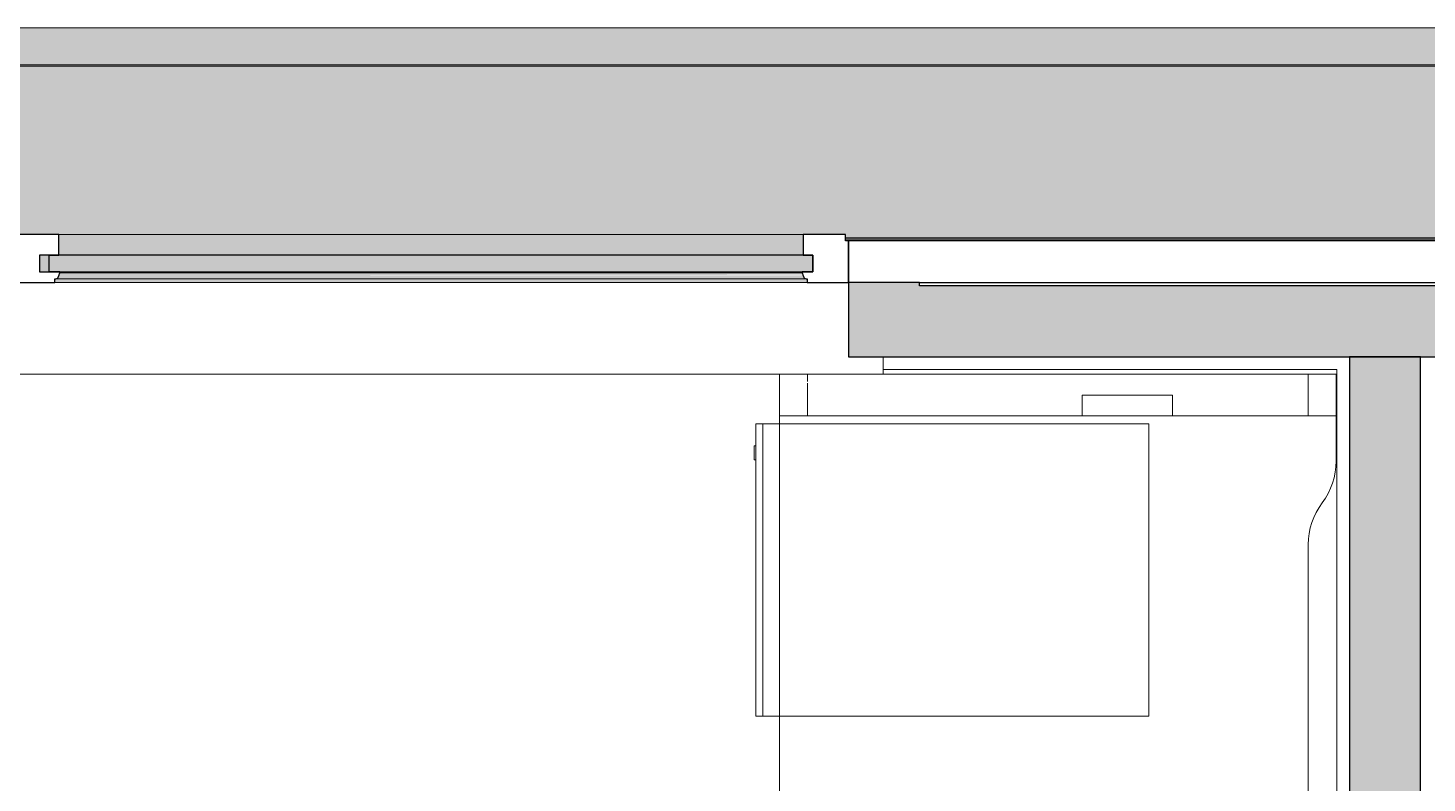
# Model space of a CAD drawing. Header units: millimetres. Extents: x 155927 to 317870, y -36033 to 97293.
# Drawn here: x 225986 to 227996, y 33633 to 34719 of the extents above; entities that cross this region are included whole.
import ezdxf

# ---------------------------------------------------------------- set-up
doc = ezdxf.new("R2010")
doc.units = ezdxf.units.MM
doc.header["$MEASUREMENT"] = 0
for name, color, linetype, lineweight in [('A-GENM', 8, 'CONTINUOUS', 9), ('A-GLAZ', 7, 'CONTINUOUS', 9), ('A-GLAZ-CWMG', 7, 'CONTINUOUS', 9), ('A-WALL-PATT', 7, 'CONTINUOUS', 9), ('I-FURN', 8, 'CONTINUOUS', 9), ('I-WALL', 7, 'CONTINUOUS', 9)]:
    doc.layers.add(name, color=color, linetype=linetype, lineweight=lineweight)

msp = doc.modelspace()

# ---------------------------------------------------------------- hatches: boundary and pattern name
at = {"layer": 'A-GLAZ'}
for points in [[(222332.7, 34417), (223441.2, 34417), (223441.2, 34421.6), (224632.5, 34421.6), (224632.5, 34417), (225969.2, 34417), (225969.2, 34421.6), (227160.5, 34421.6), (227160.5, 34417), (228497.2, 34417), (228497.2, 34421.6), (229688.5, 34421.6), (229688.5, 34417), (229692.8, 34417), (229692.8, 34718.6), (220908.8, 34718.6), (220908.8, 34417), (220913.2, 34417), (220913.2, 34421.6), (222104.5, 34421.6), (222104.5, 34417), (222114.2, 34417)], [(227099.6, 34391.7), (227099.6, 34421.6), (226030, 34421.6), (226030, 34391.7), (226843.6, 34391.7)], [(226002.1, 34367.7), (227113.6, 34367.7), (227113.6, 34391.7), (226002.1, 34391.7)], [(226029.8, 34362.7), (227099.6, 34363.7), (227098.4, 34366.6), (226031.3, 34366.6), (226030, 34363.7)], [(226024, 34352.8), (227105.6, 34352.8), (227105.6, 34357.7), (226024, 34357.7)], [(226025.6, 34357.7), (227102.8, 34358.2), (227100.1, 34361.3), (227099.4, 34362.7), (226029.8, 34362.7), (226028, 34359), (226026.9, 34358.2)]]:
    msp.add_hatch(color=256, dxfattribs=at).paths.add_polyline_path(points, flags=0)
h = msp.add_hatch(color=256, dxfattribs=at)
h.paths.add_polyline_path([(220908.8, 34414.8), (220913.2, 34414.8), (220913.2, 34417), (220908.8, 34417)], flags=0)
h.paths.add_polyline_path([(222104.5, 34414.8), (223441.2, 34414.8), (223441.2, 34417), (222104.5, 34417)], flags=0)
h.paths.add_polyline_path([(224632.5, 34414.8), (225969.2, 34414.8), (225969.2, 34417), (224632.5, 34417)], flags=0)
h.paths.add_polyline_path([(227160.5, 34414.8), (228497.2, 34414.8), (228497.2, 34417), (227160.5, 34417)], flags=0)
h.paths.add_polyline_path([(229688.5, 34414.8), (229692.8, 34414.8), (229692.8, 34417), (229688.5, 34417)], flags=0)
h = msp.add_hatch(color=256, dxfattribs=at)
h.paths.add_polyline_path([(220968, 34357.7), (220970.9, 34358.2), (220969.6, 34358.3)], flags=0)
h.paths.add_polyline_path([(222048.1, 34357.7), (222046.8, 34358.9), (222046.8, 34358.2)], flags=0)
h.paths.add_polyline_path([(224576.1, 34357.7), (224574.8, 34358.9), (224574.8, 34358.2)], flags=0)
h.paths.add_polyline_path([(223496, 34357.7), (223498.9, 34358.2), (223497.6, 34358.3)], flags=0)
h.paths.add_polyline_path([(227104.1, 34357.7), (227102.8, 34358.9), (227102.8, 34358.2)], flags=0)
h.paths.add_polyline_path([(226024, 34357.7), (226026.9, 34358.2), (226025.6, 34358.3)], flags=0)
h.paths.add_polyline_path([(229632.1, 34357.7), (229630.8, 34358.9), (229630.8, 34358.2)], flags=0)
at = {"layer": 'A-WALL-PATT'}
for points in [[(227266.8, 34347.6), (227266.8, 34352.8), (227164.8, 34352.8), (227164.8, 34347.6)], [(228492.8, 34245.6), (228492.8, 34347.6), (227164.8, 34347.6), (227164.8, 34245.6), (228347.2, 34245.6)], [(227884.9, 29907.6), (227986.9, 29907.6), (227986.9, 34245.6), (227884.9, 34245.6), (227884.9, 30208)]]:
    msp.add_hatch(color=256, dxfattribs=at).paths.add_polyline_path(points, flags=0)

# ---------------------------------------------------------------- linework, layer by layer
at = {"layer": 'A-GENM'}
for p, q in [((227214.8, 34220.6), (227214.8, 34245.6)), ((227214.8, 34227.6), (227866.9, 34227.6)), ((227866.9, 34227.6), (227866.9, 29907.6)), ((225914.8, 34220.6), (227214.8, 34220.6))]:
    msp.add_line(p, q, dxfattribs=at)
at = {"layer": 'A-GLAZ'}
for p, q in [((229692.8, 34718.6), (220908.8, 34718.6)), ((227099.6, 34421.6), (226030, 34421.6)), ((228497.2, 34417), (227160.5, 34417)), ((228497.2, 34414.8), (227160.5, 34414.8)), ((227098.4, 34366.6), (226031.3, 34366.6)), ((226025.6, 34357.7), (226024, 34357.7)), ((226024, 34352.8), (227105.6, 34352.8)), ((227104.1, 34357.7), (226025.6, 34357.7)), ((227105.6, 34357.7), (227104.1, 34357.7))]:
    msp.add_line(p, q, dxfattribs=at)
at = {"layer": 'A-GLAZ', "lineweight": 30}
for p, q in [((226030, 34421.6), (225969.2, 34421.6)), ((226030, 34391.7), (226030, 34421.6)), ((227160.5, 34421.6), (227099.6, 34421.6)), ((227099.6, 34421.6), (227099.6, 34391.7)), ((227160.5, 34412.6), (227160.5, 34421.6)), ((227164.8, 34412.6), (227160.5, 34412.6)), ((228492.8, 34412.6), (227164.8, 34412.6)), ((227164.8, 34412.6), (227164.8, 34352.8)), ((227164.8, 34352.8), (227164.8, 34412.6)), ((227113.6, 34391.7), (226002.1, 34391.7)), ((226002.1, 34391.7), (226002.1, 34367.7)), ((226016.1, 34367.7), (226016.1, 34391.7)), ((226016.1, 34391.7), (226030, 34391.7)), ((227099.6, 34391.7), (227113.6, 34391.7)), ((227113.6, 34367.7), (227113.6, 34391.7)), ((227113.6, 34391.7), (227113.6, 34367.7)), ((226002.1, 34367.7), (227113.6, 34367.7)), ((226031.3, 34367.7), (226016.1, 34367.7)), ((226031.3, 34366.6), (226031.3, 34367.7)), ((227113.6, 34367.7), (227098.4, 34367.7)), ((227098.4, 34367.7), (227098.4, 34366.6)), ((225964.8, 34352.8), (226024, 34352.8)), ((226024, 34352.8), (226024, 34357.7)), ((226024, 34357.7), (226025.6, 34357.7)), ((227104.1, 34357.7), (227105.6, 34357.7)), ((227105.6, 34357.7), (227105.6, 34352.8)), ((227105.6, 34352.8), (227164.8, 34352.8)), ((227266.8, 34352.8), (228390.8, 34352.8))]:
    msp.add_line(p, q, dxfattribs=at)
for centre, radius, start, end in [((226037.2, 34362.2), 7.4, 143.4261, 176.5739), ((227092.5, 34362.2), 7.4, 3.4261, 36.5739), ((226024.5, 34363), 5.36, 281.9524, 356.5739), ((227105.2, 34363), 5.36, 183.4261, 258.0476)]:
    msp.add_arc(centre, radius, start, end, dxfattribs=at)
at = {"layer": 'A-GLAZ'}
for points in [[(226030.5, 34365.4), (226030.7, 34365.8), (226031, 34366.2), (226031.3, 34366.6)], [(227098.4, 34366.6), (227098.7, 34366.2), (227098.9, 34365.8), (227099.1, 34365.4)]]:
    msp.add_open_spline(points, degree=3, dxfattribs=at)
for points, knots in [([(226025.6, 34357.7), (226026, 34357.8), (226026.7, 34358.1), (226027.5, 34358.5), (226027.9, 34358.8), (226028, 34359)], [0, 0, 0, 0, 0.2, 0.3, 0.4, 0.4, 0.4, 0.4]), ([(226029, 34360), (226029.1, 34360.2), (226029.3, 34360.6), (226029.7, 34361.5), (226029.8, 34362.2), (226029.8, 34362.7)], [0.6, 0.6, 0.6, 0.6, 0.7, 0.8, 1, 1, 1, 1]), ([(227099.8, 34362.7), (227099.9, 34362.2), (227100, 34361.5), (227100.4, 34360.6), (227100.6, 34360.2), (227100.7, 34360)], [-1, -1, -1, -1, -0.8, -0.7, -0.6, -0.6, -0.6, -0.6]), ([(227101.6, 34359), (227101.8, 34358.8), (227102.2, 34358.5), (227103, 34358.1), (227103.6, 34357.8), (227104.1, 34357.7)], [-0.4, -0.4, -0.4, -0.4, -0.3, -0.2, 0, 0, 0, 0])]:
    msp.add_open_spline(points, degree=3, knots=knots, dxfattribs=at)
at = {"layer": 'A-GLAZ-CWMG'}
for p, q in [((225237.9, 34665.6), (226050.8, 34665.6)), ((226050.8, 34663.6), (225237.9, 34663.6)), ((226050.8, 34665.6), (226425.8, 34665.6)), ((226425.8, 34663.6), (226050.8, 34663.6)), ((226425.8, 34665.6), (226800.8, 34665.6)), ((226800.8, 34663.6), (226425.8, 34663.6)), ((226800.8, 34665.6), (227550.8, 34665.6)), ((227550.8, 34663.6), (226800.8, 34663.6)), ((227550.8, 34665.6), (228292.8, 34665.6)), ((228292.8, 34663.6), (227550.8, 34663.6))]:
    msp.add_line(p, q, dxfattribs=at)
at = {"layer": 'I-FURN'}
for p, q in [((227065.8, 34160.7), (227065.8, 34220.6)), ((227065.8, 34220.6), (227065.8, 34160.7)), ((227065.8, 34220.6), (227065.8, 32620.7)), ((227065.8, 32620.7), (227065.8, 34220.6)), ((227105.8, 34220.6), (227105.8, 34210.1)), ((227105.8, 34220.6), (227105.8, 34210.1)), ((227105.8, 34207.8), (227105.8, 34160.7)), ((227105.8, 34207.8), (227105.8, 34160.7)), ((227825.8, 34220.7), (227214.7, 34220.7)), ((227214.7, 34220.7), (227865.8, 34220.7)), ((227865.8, 34220.7), (227214.7, 34220.7)), ((227214.7, 34220.7), (227865.8, 34220.7)), ((227865.8, 34220.7), (227825.8, 34220.7)), ((227825.8, 34220.7), (227825.8, 34160.7)), ((227825.8, 34220.7), (227825.8, 34160.7)), ((227865.8, 34220.7), (227865.8, 34160.7)), ((227865.8, 34220.7), (227865.8, 34160.7)), ((227865.8, 34095.7), (227865.8, 34220.7)), ((227865.8, 34220.7), (227865.8, 34095.7)), ((227500.8, 34160.7), (227500.8, 34190.7)), ((227500.8, 34190.7), (227630.8, 34190.7)), ((227630.8, 34190.7), (227500.8, 34190.7)), ((227500.8, 34190.7), (227500.8, 34160.7)), ((227630.8, 34190.7), (227630.8, 34160.7)), ((227630.8, 34190.7), (227630.8, 34160.7)), ((227041.6, 34149.1), (227031.6, 34149.1)), ((227031.6, 34149.1), (227031.6, 33729.1)), ((227041.6, 33729.1), (227041.6, 34149.1)), ((227065.8, 34149.1), (227041.6, 34149.1)), ((227041.6, 34149.1), (227041.6, 33729.1)), ((227065.8, 34160.7), (227105.8, 34160.7)), ((227500.8, 34160.7), (227065.8, 34160.7)), ((227596.6, 34149.1), (227065.8, 34149.1)), ((227105.8, 34160.7), (227825.8, 34160.7)), ((227630.8, 34160.7), (227500.8, 34160.7)), ((227596.6, 33729.1), (227596.6, 34149.1)), ((227865.8, 34160.7), (227630.8, 34160.7)), ((227825.8, 34160.7), (227865.8, 34160.7)), ((227031.6, 34117.5), (227029.6, 34117.5)), ((227029.6, 34097.5), (227029.6, 34117.5)), ((227029.6, 34117.5), (227029.6, 34097.5)), ((227029.6, 34097.5), (227031.6, 34097.5)), ((227825.8, 33143.4), (227825.8, 33975.7)), ((227825.8, 33975.7), (227825.8, 33143.4)), ((227031.6, 33729.1), (227041.6, 33729.1)), ((227041.6, 33729.1), (227065.8, 33729.1)), ((227065.8, 33729.1), (227596.6, 33729.1))]:
    msp.add_line(p, q, dxfattribs=at)
for centre, start, end in [((227765.8, 34095.7), 323.1301, 0), ((227765.8, 34095.7), 323.1301, 0), ((227925.8, 33975.7), 143.1301, 180), ((227925.8, 33975.7), 143.1301, 180)]:
    msp.add_arc(centre, 100, start, end, dxfattribs=at)
at = {"layer": 'I-WALL', "lineweight": 30}
for p, q in [((227266.8, 34352.8), (227164.8, 34352.8)), ((227164.8, 34352.8), (227164.8, 34347.6)), ((227164.8, 34347.6), (227164.8, 34245.6)), ((227266.8, 34347.6), (227266.8, 34352.8)), ((228390.8, 34347.6), (227266.8, 34347.6)), ((227164.8, 34245.6), (228492.8, 34245.6)), ((227884.9, 34245.6), (227884.9, 29907.6)), ((227986.9, 34245.6), (227884.9, 34245.6)), ((227986.9, 29907.6), (227986.9, 34245.6))]:
    msp.add_line(p, q, dxfattribs=at)

doc.saveas('drawing.dxf')
